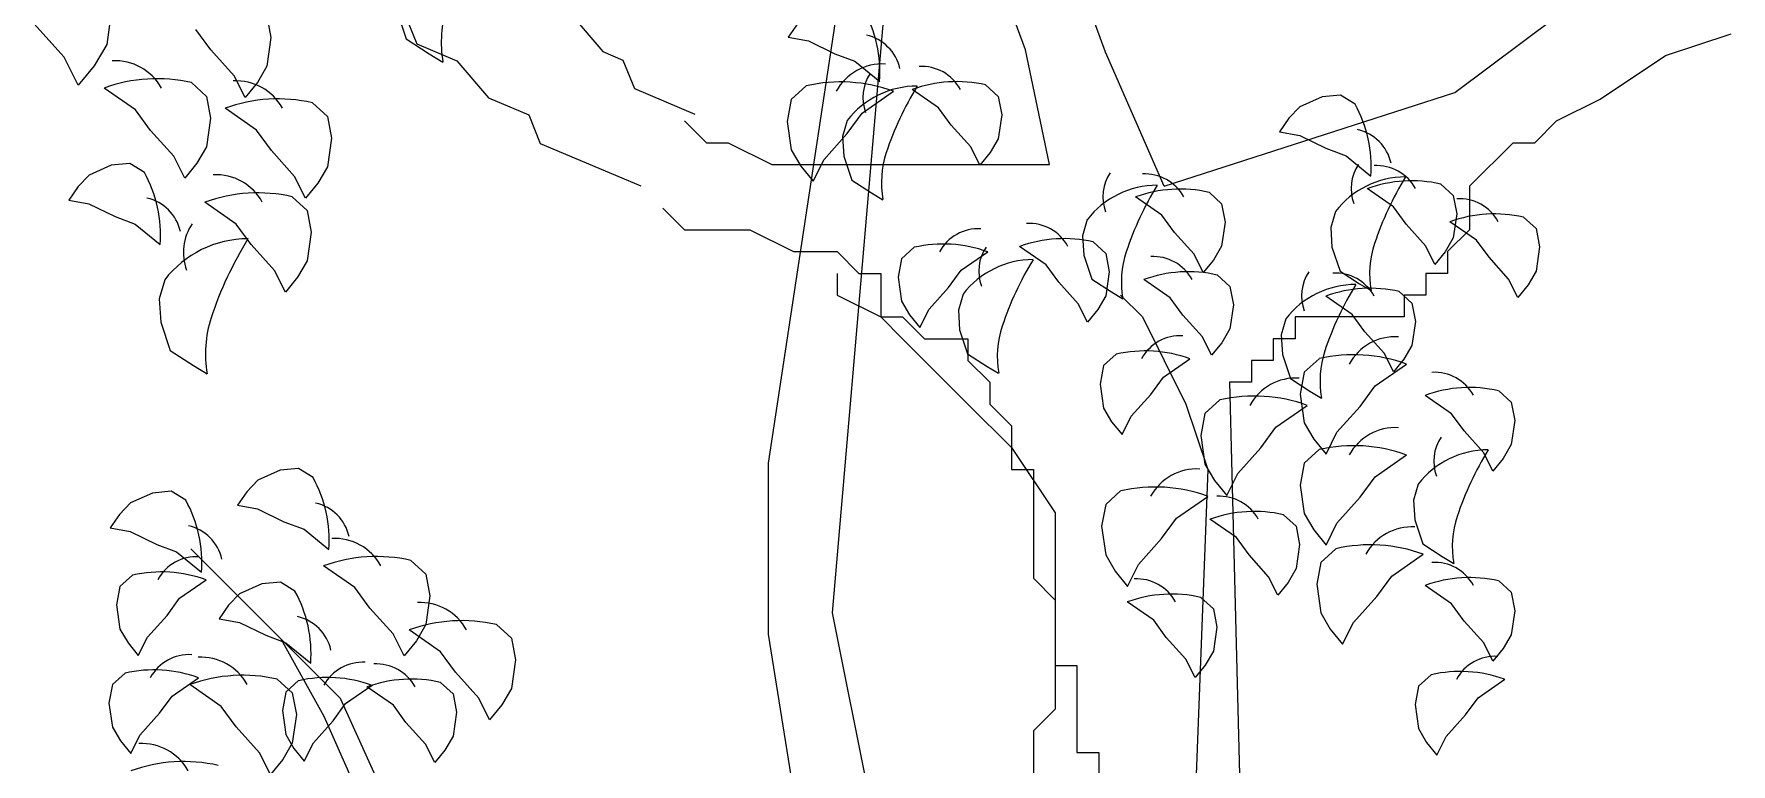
# Model space of a CAD drawing. Header units: metres. Extents: x 368 to 3789, y -155 to 1148.
# Drawn here: x 887.62 to 895.62, y 529.65 to 533.09 of the extents above; entities that cross this region are included whole.
import ezdxf

# ---------------------------------------------------------------- set-up
doc = ezdxf.new("R2010")
doc.units = ezdxf.units.M

# ---------------------------------------------------------------- blocks, each defined once
blk = doc.blocks.new('A$C09CF175E')
at = {"color": 45}
for p, q in [((1978.5, 4080.9), (2095.8, 4854.1)), ((2048.9, 3916.9), (2119.2, 4737)), ((1978.5, 3893.5), (1978.5, 4080.9)), ((1509.6, 3823.2), (1345.5, 3987.2)), ((2166.1, 3331.1), (2048.9, 3916.9)), ((1491.7, 3803.2), (1444.5, 3888.2)), ((2072.3, 3307.7), (1978.5, 3893.5)), ((1708.3, 3382.7), (1509.6, 3823.2)), ((1591, 3580.1), (1491.7, 3803.2))]:
    blk.add_line(p, q, dxfattribs=at)
at = {"color": 74}
for p, q in [((1259.1, 4580.7), (1253.3, 4539.9)), ((1571, 4577.5), (1581.5, 4546.1)), ((1206.6, 4526.3), (1173.6, 4563.2)), ((1428.9, 4571.5), (1433.4, 4547.6)), ((2010.4, 4562.7), (2000.2, 4548)), ((1253.3, 4539.9), (1239.7, 4516.6)), ((1367.6, 4534.2), (1351.2, 4556.6)), ((1433.4, 4547.6), (1428.9, 4516.3)), ((1581.5, 4546.1), (1606.9, 4529.7)), ((2000.2, 4548), (2022.4, 4543.9)), ((2022.4, 4543.9), (2051.2, 4529.9)), ((1222.2, 4495.3), (1206.6, 4526.3)), ((1393.1, 4505.8), (1367.6, 4534.2)), ((1606.9, 4529.7), (1621.9, 4520.7)), ((2051.2, 4529.9), (2073.2, 4521.7)), ((2073.2, 4521.7), (2100.5, 4499.4)), ((1239.7, 4516.6), (1222.2, 4495.3)), ((1405, 4481.9), (1393.1, 4505.8)), ((1428.9, 4516.3), (1418.5, 4498.3)), ((1284.9, 4468.3), (1250.5, 4492.2)), ((1346.2, 4498.2), (1362.7, 4483.2)), ((1362.7, 4483.2), (1367.2, 4459.3)), ((1418.5, 4498.3), (1405, 4481.9)), ((2020, 4494.7), (2003.6, 4479.7)), ((2081.3, 4464.8), (2115.7, 4488.7)), ((2165, 4470.6), (2136.1, 4490.7)), ((2216.6, 4495.8), (2230.5, 4483.2)), ((2230.5, 4483.2), (2234.3, 4463.1)), ((2585.3, 4482.6), (2560.9, 4471.7)), ((2605.7, 4484.5), (2585.3, 4482.6)), ((2621.6, 4474.7), (2605.7, 4484.5)), ((1301.4, 4445.9), (1284.9, 4468.3)), ((1417.5, 4446.2), (1383.1, 4470.1)), ((1478.8, 4476.1), (1495.2, 4461.2)), ((2003.6, 4479.7), (1999.1, 4455.8)), ((2064.9, 4442.4), (2081.3, 4464.8)), ((2178.9, 4451.7), (2165, 4470.6)), ((2560.9, 4471.7), (2548.8, 4459.1)), ((1326.8, 4417.5), (1301.4, 4445.9)), ((1367.2, 4459.3), (1362.7, 4428)), ((1433.9, 4423.8), (1417.5, 4446.2)), ((1495.2, 4461.2), (1499.7, 4437.3)), ((1999.1, 4455.8), (2003.6, 4424.4)), ((2064.9, 4456.7), (2059.9, 4439.1)), ((2200.3, 4427.8), (2178.9, 4451.7)), ((2234.3, 4463.1), (2230.5, 4436.7)), ((2548.8, 4459.1), (2538.7, 4444.4)), ((1362.7, 4428), (1352.2, 4410)), ((1499.7, 4437.3), (1495.2, 4405.9)), ((2039.5, 4414), (2064.9, 4442.4)), ((2059.9, 4439.1), (2061.2, 4417.7)), ((2210.3, 4407.7), (2200.3, 4427.8)), ((2230.5, 4436.7), (2221.7, 4421.6)), ((2538.7, 4444.4), (2560.8, 4440.3)), ((2560.8, 4440.3), (2589.6, 4426.3)), ((1278.8, 4409.6), (1258.4, 4407.7)), ((1294.7, 4399.7), (1278.8, 4409.6)), ((1338.8, 4393.6), (1326.8, 4417.5)), ((1352.2, 4410), (1338.8, 4393.6)), ((1459.3, 4395.4), (1433.9, 4423.8)), ((2003.6, 4424.4), (2014, 4406.5)), ((2027.5, 4390.1), (2039.5, 4414)), ((2061.2, 4417.7), (2070, 4391.3)), ((2221.7, 4421.6), (2210.3, 4407.7)), ((2589.6, 4426.3), (2611.6, 4418.1)), ((2611.6, 4418.1), (2638.9, 4395.8)), ((1234, 4396.8), (1221.9, 4384.2)), ((1258.4, 4407.7), (1234, 4396.8)), ((1471.3, 4371.5), (1459.3, 4395.4)), ((1495.2, 4405.9), (1484.7, 4388)), ((2014, 4406.5), (2027.5, 4390.1)), ((2070, 4391.3), (2091.4, 4377.5)), ((1221.9, 4384.2), (1211.7, 4369.5)), ((1456.7, 4373.1), (1473.1, 4358.2)), ((1484.7, 4388), (1471.3, 4371.5)), ((2091.4, 4377.5), (2104, 4369.9)), ((2409.9, 4352.8), (2380.9, 4372.9)), ((2461.5, 4378), (2475.3, 4365.4)), ((2663.8, 4361.9), (2634.8, 4382)), ((2715.4, 4387), (2729.2, 4374.5)), ((2729.2, 4374.5), (2733, 4354.3)), ((1211.7, 4369.5), (1233.9, 4365.3)), ((1233.9, 4365.3), (1262.7, 4351.3)), ((1395.4, 4343.2), (1361, 4367.1)), ((1473.1, 4358.2), (1477.6, 4334.3)), ((2423.7, 4333.9), (2409.9, 4352.8)), ((2475.3, 4365.4), (2479.1, 4345.3)), ((2600, 4357), (2594.9, 4339.4)), ((2677.6, 4343), (2663.8, 4361.9)), ((2733, 4354.3), (2729.2, 4327.9)), ((1262.7, 4351.3), (1284.7, 4343.2)), ((1284.7, 4343.2), (1312, 4320.9)), ((1411.8, 4320.8), (1395.4, 4343.2)), ((1477.6, 4334.3), (1473.1, 4302.9)), ((2327.9, 4348), (2322.9, 4330.4)), ((2445.1, 4310), (2423.7, 4333.9)), ((2479.1, 4345.3), (2475.3, 4318.8)), ((2594.9, 4339.4), (2596.2, 4318)), ((2699, 4319.1), (2677.6, 4343)), ((2754.5, 4325.6), (2725.5, 4345.8)), ((2806.1, 4350.8), (2819.9, 4338.2)), ((2819.9, 4338.2), (2823.7, 4318.1)), ((1437.2, 4292.4), (1411.8, 4320.8)), ((2138.3, 4317.7), (2124.5, 4305.1)), ((2282.9, 4298.4), (2253.9, 4318.6)), ((2322.9, 4330.4), (2324.1, 4309)), ((2334.5, 4323.6), (2348.4, 4311)), ((2475.3, 4318.8), (2466.5, 4303.7)), ((2596.2, 4318), (2605, 4291.6)), ((2709.1, 4299), (2699, 4319.1)), ((2729.2, 4327.9), (2720.4, 4312.8)), ((2768.3, 4306.8), (2754.5, 4325.6)), ((2823.7, 4318.1), (2819.9, 4291.7)), ((1473.1, 4302.9), (1462.6, 4285)), ((2124.5, 4305.1), (2120.7, 4285)), ((2189.9, 4292.6), (2218.9, 4312.7)), ((2296.7, 4279.6), (2282.9, 4298.4)), ((2324.1, 4309), (2333, 4282.6)), ((2348.4, 4311), (2352.1, 4290.9)), ((2455.2, 4289.9), (2445.1, 4310)), ((2466.5, 4303.7), (2455.2, 4289.9)), ((2720.4, 4312.8), (2709.1, 4299)), ((2789.7, 4282.9), (2768.3, 4306.8)), ((1317, 4282.1), (1311, 4261.2)), ((1449.2, 4268.5), (1437.2, 4292.4)), ((1462.6, 4285), (1449.2, 4268.5)), ((2120.7, 4285), (2124.5, 4258.6)), ((2176.1, 4273.7), (2189.9, 4292.6)), ((2318.1, 4255.7), (2296.7, 4279.6)), ((2333, 4282.6), (2354.4, 4268.7)), ((2352.1, 4290.9), (2348.4, 4264.5)), ((2418.9, 4262.2), (2390, 4282.3)), ((2470.5, 4287.4), (2484.4, 4274.8)), ((2605, 4291.6), (2626.4, 4277.8)), ((2799.8, 4262.7), (2789.7, 4282.9)), ((2819.9, 4291.7), (2811.1, 4276.6)), ((1311, 4261.2), (1312.5, 4235.8)), ((2154.7, 4249.8), (2176.1, 4273.7)), ((2191.9, 4266.4), (2186.9, 4248.8)), ((2348.4, 4264.5), (2339.6, 4249.4)), ((2354.4, 4268.7), (2366.9, 4261.2)), ((2432.8, 4243.3), (2418.9, 4262.2)), ((2484.4, 4274.8), (2488.2, 4254.6)), ((2618.4, 4244.1), (2589.5, 4264.2)), ((2626.4, 4277.8), (2639, 4270.2)), ((2670, 4269.2), (2683.9, 4256.6)), ((2811.1, 4276.6), (2799.8, 4262.7)), ((2124.5, 4258.6), (2133.3, 4243.5)), ((2133.3, 4243.5), (2144.6, 4229.6)), ((2144.6, 4229.6), (2154.7, 4249.8)), ((2186.9, 4248.8), (2188.1, 4227.4)), ((2328.2, 4235.5), (2318.1, 4255.7)), ((2339.6, 4249.4), (2328.2, 4235.5)), ((2454.2, 4219.4), (2432.8, 4243.3)), ((2488.2, 4254.6), (2484.4, 4228.2)), ((2632.3, 4225.2), (2618.4, 4244.1)), ((2683.9, 4256.6), (2687.7, 4236.5)), ((1312.5, 4235.8), (1323, 4204.5)), ((2188.1, 4227.4), (2196.9, 4201)), ((2484.4, 4228.2), (2475.6, 4213.1)), ((2545.6, 4239.2), (2540.5, 4221.6)), ((2653.7, 4201.3), (2632.3, 4225.2)), ((2687.7, 4236.5), (2683.9, 4210.1)), ((1323, 4204.5), (1348.4, 4188)), ((2464.2, 4199.3), (2454.2, 4219.4)), ((2475.6, 4213.1), (2464.2, 4199.3)), ((2540.5, 4221.6), (2541.8, 4200.2)), ((2683.9, 4210.1), (2675.1, 4195)), ((1348.4, 4188), (1363.3, 4179.1)), ((2196.9, 4201), (2218.3, 4187.2)), ((2218.3, 4187.2), (2230.9, 4179.6)), ((2345.9, 4188), (2342.1, 4167.8)), ((2359.8, 4200.6), (2345.9, 4188)), ((2411.4, 4175.4), (2440.3, 4195.5)), ((2541.8, 4200.2), (2550.6, 4173.8)), ((2582.3, 4195.6), (2565.8, 4180.7)), ((2643.6, 4165.7), (2677.9, 4189.6)), ((2663.7, 4181.2), (2653.7, 4201.3)), ((2675.1, 4195), (2663.7, 4181.2)), ((2342.1, 4167.8), (2345.9, 4141.4)), ((2397.5, 4156.5), (2411.4, 4175.4)), ((2550.6, 4173.8), (2572, 4160)), ((2565.8, 4180.7), (2561.3, 4156.8)), ((2376.1, 4132.6), (2397.5, 4156.5)), ((2473.4, 4150.3), (2457, 4135.4)), ((2561.3, 4156.8), (2565.8, 4125.4)), ((2572, 4160), (2584.6, 4152.4)), ((2627.1, 4143.3), (2643.6, 4165.7)), ((2727.2, 4135.3), (2698.3, 4155.4)), ((2778.9, 4160.5), (2792.7, 4147.9)), ((2792.7, 4147.9), (2796.5, 4127.8)), ((2345.9, 4141.4), (2354.7, 4126.3)), ((2366.1, 4112.5), (2376.1, 4132.6)), ((2457, 4135.4), (2452.5, 4111.5)), ((2534.7, 4120.4), (2569.1, 4144.3)), ((2601.7, 4114.9), (2627.1, 4143.3)), ((2741.1, 4116.4), (2727.2, 4135.3)), ((2354.7, 4126.3), (2366.1, 4112.5)), ((2452.5, 4111.5), (2457, 4080.1)), ((2518.3, 4098), (2534.7, 4120.4)), ((2565.8, 4125.4), (2576.3, 4107.5)), ((2589.7, 4091), (2601.7, 4114.9)), ((2762.5, 4092.5), (2741.1, 4116.4)), ((2796.5, 4127.8), (2792.7, 4101.4)), ((2492.9, 4069.6), (2518.3, 4098)), ((2582.3, 4095.9), (2565.8, 4081)), ((2576.3, 4107.5), (2589.7, 4091)), ((2772.6, 4072.4), (2762.5, 4092.5)), ((2792.7, 4101.4), (2783.9, 4086.3)), ((1463.7, 4075.1), (1443.3, 4073.2)), ((1479.6, 4065.3), (1463.7, 4075.1)), ((2457, 4080.1), (2467.5, 4062.2)), ((2565.8, 4081), (2561.3, 4057.1)), ((2643.6, 4066.1), (2677.9, 4090)), ((2783.9, 4086.3), (2772.6, 4072.4)), ((1418.9, 4062.3), (1406.8, 4049.7)), ((1443.3, 4073.2), (1418.9, 4062.3)), ((2467.5, 4062.2), (2480.9, 4045.7)), ((2480.9, 4045.7), (2492.9, 4069.6)), ((2561.3, 4057.1), (2565.8, 4025.7)), ((2627.1, 4043.6), (2643.6, 4066.1)), ((2690.7, 4058), (2685.6, 4040.4)), ((1279.4, 4037.4), (1267.3, 4024.8)), ((1303.7, 4048.3), (1279.4, 4037.4)), ((1324.1, 4050.2), (1303.7, 4048.3)), ((1340, 4040.4), (1324.1, 4050.2)), ((1406.8, 4049.7), (1396.6, 4035)), ((2364.6, 4050.6), (2348.2, 4035.7)), ((2425.9, 4020.7), (2460.3, 4044.6)), ((2601.7, 4015.3), (2627.1, 4043.6)), ((2685.6, 4040.4), (2686.9, 4019)), ((1267.3, 4024.8), (1257.1, 4010.1)), ((1396.6, 4035), (1418.7, 4030.9)), ((1418.7, 4030.9), (1447.6, 4016.9)), ((2348.2, 4035.7), (2343.7, 4011.8)), ((2409.5, 3998.3), (2425.9, 4020.7)), ((2491.5, 3999.4), (2462.5, 4019.5)), ((2543.1, 4024.5), (2556.9, 4012)), ((2565.8, 4025.7), (2576.3, 4007.8)), ((2686.9, 4019), (2695.7, 3992.6)), ((1257.1, 4010.1), (1279.2, 4006)), ((1279.2, 4006), (1308.1, 3992)), ((1447.6, 4016.9), (1469.6, 4008.7)), ((1469.6, 4008.7), (1496.9, 3986.4)), ((2343.7, 4011.8), (2348.2, 3980.4)), ((2505.3, 3980.5), (2491.5, 3999.4)), ((2556.9, 4012), (2560.7, 3991.8)), ((2576.3, 4007.8), (2589.7, 3991.3)), ((2589.7, 3991.3), (2601.7, 4015.3)), ((1308.1, 3992), (1330, 3983.8)), ((1330, 3983.8), (1357.3, 3961.5)), ((2348.2, 3980.4), (2358.6, 3962.5)), ((2384.1, 3969.9), (2409.5, 3998.3)), ((2526.7, 3956.6), (2505.3, 3980.5)), ((2560.7, 3991.8), (2556.9, 3965.4)), ((2600.4, 3987.2), (2583.9, 3972.2)), ((2661.7, 3957.3), (2696.1, 3981.2)), ((2695.7, 3992.6), (2717.1, 3978.7)), ((1525.4, 3944.6), (1491, 3968.5)), ((1586.7, 3974.4), (1603.1, 3959.5)), ((2358.6, 3962.5), (2372.1, 3946)), ((2372.1, 3946), (2384.1, 3969.9)), ((2556.9, 3965.4), (2548.1, 3950.3)), ((2583.9, 3972.2), (2579.5, 3948.3)), ((2717.1, 3978.7), (2729.7, 3971.2)), ((1267.9, 3945.7), (1264.1, 3925.6)), ((1281.7, 3958.3), (1267.9, 3945.7)), ((1333.3, 3933.1), (1362.3, 3953.2)), ((1423.3, 3948.7), (1399, 3937.8)), ((1443.7, 3950.6), (1423.3, 3948.7)), ((1459.6, 3940.8), (1443.7, 3950.6)), ((1541.8, 3922.1), (1525.4, 3944.6)), ((1603.1, 3959.5), (1607.6, 3935.6)), ((2536.8, 3936.5), (2526.7, 3956.6)), ((2548.1, 3950.3), (2536.8, 3936.5)), ((2579.5, 3948.3), (2583.9, 3917)), ((2645.3, 3934.9), (2661.7, 3957.3)), ((2727.2, 3926.9), (2698.3, 3947)), ((2778.9, 3952.1), (2792.7, 3939.5)), ((1264.1, 3925.6), (1267.9, 3899.1)), ((1319.5, 3914.2), (1333.3, 3933.1)), ((1386.9, 3925.2), (1376.7, 3910.5)), ((1399, 3937.8), (1386.9, 3925.2)), ((1607.6, 3935.6), (1603.1, 3904.2)), ((2400.8, 3908.8), (2371.8, 3928.9)), ((2452.4, 3933.9), (2466.3, 3921.3)), ((2619.8, 3906.5), (2645.3, 3934.9)), ((2741.1, 3908), (2727.2, 3926.9)), ((2792.7, 3939.5), (2796.5, 3919.3)), ((1298.1, 3890.3), (1319.5, 3914.2)), ((1376.7, 3910.5), (1398.8, 3906.4)), ((1398.8, 3906.4), (1427.7, 3892.4)), ((1567.3, 3893.8), (1541.8, 3922.1)), ((2414.6, 3889.9), (2400.8, 3908.8)), ((2466.3, 3921.3), (2470, 3901.2)), ((2583.9, 3917), (2594.4, 3899)), ((2607.9, 3882.6), (2619.8, 3906.5)), ((2762.5, 3884.1), (2741.1, 3908)), ((2796.5, 3919.3), (2792.7, 3892.9)), ((1267.9, 3899.1), (1276.7, 3884)), ((1288, 3870.2), (1298.1, 3890.3)), ((1427.7, 3892.4), (1449.6, 3884.2)), ((1579.2, 3869.9), (1567.3, 3893.8)), ((1619.2, 3874.3), (1584.8, 3898.2)), ((1603.1, 3904.2), (1592.7, 3886.3)), ((1680.5, 3904.1), (1696.9, 3889.2)), ((1696.9, 3889.2), (1701.4, 3865.3)), ((2436, 3866), (2414.6, 3889.9)), ((2470, 3901.2), (2466.3, 3874.8)), ((2594.4, 3899), (2607.9, 3882.6)), ((2792.7, 3892.9), (2783.9, 3877.8)), ((1276.7, 3884), (1288, 3870.2)), ((1449.6, 3884.2), (1476.9, 3861.9)), ((1592.7, 3886.3), (1579.2, 3869.9)), ((1635.6, 3851.9), (1619.2, 3874.3)), ((2466.3, 3874.8), (2457.4, 3859.7)), ((2772.6, 3864), (2762.5, 3884.1)), ((2783.9, 3877.8), (2772.6, 3864)), ((1273.4, 3850.8), (1259.6, 3838.3)), ((1661.1, 3823.5), (1635.6, 3851.9)), ((1701.4, 3865.3), (1696.9, 3833.9)), ((2446.1, 3845.9), (2436, 3866)), ((2457.4, 3859.7), (2446.1, 3845.9)), ((1259.6, 3838.3), (1255.8, 3818.1)), ((1325.1, 3825.7), (1354, 3845.8)), ((1378.9, 3814.4), (1344.6, 3838.3)), ((1440.2, 3844.3), (1456.7, 3829.3)), ((1463.6, 3842.6), (1449.8, 3830)), ((1515.2, 3817.4), (1544.2, 3837.6)), ((1567.5, 3815.6), (1538.5, 3835.7)), ((1619.1, 3840.7), (1632.9, 3828.1)), ((1696.9, 3833.9), (1686.5, 3816)), ((2691.1, 3836.5), (2687.3, 3816.4)), ((2705, 3849.1), (2691.1, 3836.5)), ((2756.6, 3823.9), (2785.5, 3844.1)), ((1255.8, 3818.1), (1259.6, 3791.7)), ((1311.2, 3806.8), (1325.1, 3825.7)), ((1395.4, 3792), (1378.9, 3814.4)), ((1449.8, 3830), (1446, 3809.9)), ((1456.7, 3829.3), (1461.2, 3805.4)), ((1501.4, 3798.6), (1515.2, 3817.4)), ((1581.3, 3796.7), (1567.5, 3815.6)), ((1632.9, 3828.1), (1636.7, 3808)), ((1673, 3799.6), (1661.1, 3823.5)), ((1686.5, 3816), (1673, 3799.6)), ((2687.3, 3816.4), (2691.1, 3790)), ((2742.7, 3805.1), (2756.6, 3823.9)), ((1289.8, 3782.9), (1311.2, 3806.8)), ((1446, 3809.9), (1449.8, 3783.5)), ((1461.2, 3805.4), (1456.7, 3774)), ((1480, 3774.6), (1501.4, 3798.6)), ((1602.7, 3772.8), (1581.3, 3796.7)), ((1636.7, 3808), (1632.9, 3781.6)), ((2721.3, 3781.2), (2742.7, 3805.1)), ((1259.6, 3791.7), (1268.4, 3776.6)), ((1268.4, 3776.6), (1279.7, 3762.8)), ((1279.7, 3762.8), (1289.8, 3782.9)), ((1420.8, 3763.6), (1395.4, 3792)), ((1449.8, 3783.5), (1458.6, 3768.4)), ((1632.9, 3781.6), (1624.1, 3766.5)), ((2691.1, 3790), (2699.9, 3774.9)), ((2711.2, 3761), (2721.3, 3781.2)), ((1432.8, 3739.7), (1420.8, 3763.6)), ((1456.7, 3774), (1446.2, 3756.1)), ((1458.6, 3768.4), (1469.9, 3754.5)), ((1469.9, 3754.5), (1480, 3774.6)), ((1612.8, 3752.7), (1602.7, 3772.8)), ((1624.1, 3766.5), (1612.8, 3752.7)), ((2699.9, 3774.9), (2711.2, 3761)), ((1446.2, 3756.1), (1432.8, 3739.7))]:
    blk.add_line(p, q, dxfattribs=at)
for centre, radius, start, end in [((1746.4, 4542.4), 126.4, 161.7522, 189.8723), ((1958.8, 4509.7), 142, 355.8728, 28.8905), ((2075.3, 4503), 48.5, 12.6587, 77.3289), ((1262.8, 4464.6), 57.6, 28.6267, 93.2969), ((1308.5, 4333.8), 168.7, 77.0651, 110.0828), ((2103.4, 4461.1), 57.6, 86.7031, 151.3733), ((2129.4, 4482), 47.3, 146.2055, 200.3658), ((2146.4, 4467.5), 48.5, 28.6267, 93.2969), ((1395.3, 4442.6), 57.6, 28.6267, 93.2969), ((2057.8, 4330.3), 168.7, 69.9172, 102.9349), ((2141.7, 4397.5), 97, 90, 142.3456), ((2433.9, 4313.9), 343.4, 148.2926, 161.7522), ((2184.8, 4357.3), 142, 77.0651, 110.0828), ((1441, 4311.7), 168.7, 77.0651, 110.0828), ((2497.2, 4406.1), 142, 355.8728, 28.8905), ((2613.7, 4399.4), 48.5, 12.6587, 77.3289), ((2208.8, 4388.2), 106.4, 161.7522, 189.8723), ((2664.5, 4382.3), 47.3, 146.2055, 200.3658), ((1170.3, 4331.1), 142, 355.8728, 28.8905), ((1373.3, 4339.6), 57.6, 28.6267, 93.2969), ((2392.4, 4373.2), 47.3, 146.2055, 200.3658), ((2391.2, 4349.7), 48.5, 28.6267, 93.2969), ((2676.8, 4297.8), 97, 90, 142.3456), ((2683.6, 4248.6), 142, 77.0651, 110.0828), ((2645.2, 4358.8), 48.5, 28.6267, 93.2969), ((2969, 4214.3), 343.4, 148.2926, 161.7522), ((1286.8, 4324.4), 48.5, 12.6587, 77.3289), ((1418.9, 4208.7), 168.7, 77.0651, 110.0828), ((2404.7, 4288.7), 97, 90, 142.3456), ((2696.9, 4205.2), 343.4, 148.2926, 161.7522), ((2429.7, 4239.5), 142, 77.0651, 110.0828), ((2735.8, 4322.5), 48.5, 28.6267, 93.2969), ((2774.3, 4212.3), 142, 77.0651, 110.0828), ((1393.6, 4312.2), 56.2, 146.2055, 200.3658), ((2208.5, 4289.5), 48.5, 86.7031, 151.3733), ((2264.3, 4295.4), 48.5, 28.6267, 93.2969), ((1408.2, 4211.8), 115.2, 90, 142.3456), ((1755.2, 4112.6), 407.9, 148.2926, 161.7522), ((2170.1, 4179.3), 142, 69.9172, 102.9349), ((2256.4, 4291.7), 47.3, 146.2055, 200.3658), ((2302.7, 4185.2), 142, 77.0651, 110.0828), ((2743.9, 4288.5), 106.4, 161.7522, 189.8723), ((2268.7, 4207.2), 97, 90, 142.3456), ((2560.9, 4123.6), 343.4, 148.2926, 161.7522), ((2471.8, 4279.4), 106.4, 161.7522, 189.8723), ((2400.3, 4259.1), 48.5, 28.6267, 93.2969), ((2438.7, 4148.9), 142, 77.0651, 110.0828), ((2610.1, 4264.5), 47.3, 146.2055, 200.3658), ((2599.8, 4241), 48.5, 28.6267, 93.2969), ((2622.4, 4180), 97, 90, 142.3456), ((2914.5, 4096.5), 343.4, 148.2926, 161.7522), ((2638.2, 4130.8), 142, 77.0651, 110.0828), ((1487.9, 4200.7), 126.4, 161.7522, 189.8723), ((2335.8, 4197.9), 106.4, 161.7522, 189.8723), ((2391.6, 4062.1), 142, 69.9172, 102.9349), ((2430, 4172.3), 48.5, 86.7031, 151.3733), ((2689.5, 4170.7), 106.4, 161.7522, 189.8723), ((2665.7, 4162.1), 57.6, 86.7031, 151.3733), ((2620, 4031.2), 168.7, 69.9172, 102.9349), ((2556.8, 4116.8), 57.6, 86.7031, 151.3733), ((2708.6, 4132.2), 48.5, 28.6267, 93.2969), ((2511.2, 3985.9), 168.7, 69.9172, 102.9349), ((2747.1, 4022), 142, 77.0651, 110.0828), ((2665.7, 4062.4), 57.6, 86.7031, 151.3733), ((2620, 3931.5), 168.7, 69.9172, 102.9349), ((2767.4, 3998.7), 97, 90, 142.3456), ((2755.1, 4083.3), 47.3, 146.2055, 200.3658), ((3059.6, 3915.2), 343.4, 148.2926, 161.7522), ((2448, 4017.1), 57.6, 86.7031, 151.3733), ((1355.2, 3996.7), 142, 355.8728, 28.8905), ((2402.4, 3886.2), 168.7, 69.9172, 102.9349), ((1215.7, 3971.8), 142, 355.8728, 28.8905), ((1471.7, 3990), 48.5, 12.6587, 77.3289), ((2472.9, 3996.3), 48.5, 28.6267, 93.2969), ((2511.3, 3886.1), 142, 77.0651, 110.0828), ((2834.5, 3989.4), 106.4, 161.7522, 189.8723), ((1332.2, 3965.1), 48.5, 12.6587, 77.3289), ((2683.8, 3953.6), 57.6, 86.7031, 151.3733), ((1503.3, 3940.9), 57.6, 28.6267, 93.2969), ((2638.2, 3822.8), 168.7, 69.9172, 102.9349), ((1313.5, 3819.8), 142, 69.9172, 102.9349), ((1351.9, 3930), 48.5, 86.7031, 151.3733), ((1548.9, 3810), 168.7, 77.0651, 110.0828), ((2708.6, 3923.8), 48.5, 28.6267, 93.2969), ((2382.2, 3905.7), 48.5, 28.6267, 93.2969), ((2747.1, 3813.6), 142, 77.0651, 110.0828), ((1335.3, 3872.1), 142, 355.8728, 28.8905), ((1597.1, 3870.6), 57.6, 28.6267, 93.2969), ((2420.6, 3795.5), 142, 77.0651, 110.0828), ((1451.8, 3865.5), 48.5, 12.6587, 77.3289), ((1642.7, 3739.7), 168.7, 77.0651, 110.0828), ((1343.7, 3822.6), 48.5, 86.7031, 151.3733), ((2775.2, 3820.8), 48.5, 86.7031, 151.3733), ((1305.2, 3712.4), 142, 69.9172, 102.9349), ((1356.8, 3810.7), 57.6, 28.6267, 93.2969), ((1533.9, 3814.3), 48.5, 86.7031, 151.3733), ((1548.8, 3812.5), 48.5, 28.6267, 93.2969), ((2736.7, 3710.7), 142, 69.9172, 102.9349), ((1402.5, 3679.8), 168.7, 77.0651, 110.0828), ((1495.4, 3704.1), 142, 69.9172, 102.9349), ((1587.3, 3702.3), 142, 77.0651, 110.0828), ((1292, 3716.1), 57.6, 28.6267, 93.2969), ((1337.7, 3585.2), 168.7, 77.0651, 110.0828)]:
    blk.add_arc(centre, radius, start, end, dxfattribs=at)
blk = doc.blocks.new('A$C75B70EFF')
at = {"color": 35}
for p, q in [((2957.5, 2951.1), (2923, 3046.1)), ((3074.9, 2947.5), (3040.4, 3042.4)), ((2048.6, 3001.9), (2065.6, 2960.1)), ((2291.9, 3002.9), (2338.3, 2948.6)), ((3586.7, 2888.4), (3736, 3000)), ((2065.6, 2960.1), (2124.4, 2935.2)), ((3895.8, 2942.7), (3991.7, 2974.7)), ((2124.4, 2935.2), (2170.8, 2880.8)), ((2338.3, 2948.6), (2367.8, 2936.1)), ((2367.8, 2936.1), (2384.7, 2894.3)), ((2992.8, 2783.1), (2957.5, 2951.1)), ((3160.9, 2751.2), (3074.9, 2947.5)), ((3800, 2878.9), (3895.8, 2942.7)), ((2384.7, 2894.3), (2473, 2856.9)), ((3160.9, 2751.2), (3586.7, 2888.4)), ((2170.8, 2880.8), (2229.7, 2855.9)), ((3736.1, 2847), (3800, 2878.9)), ((2229.7, 2855.9), (2246.6, 2814)), ((2458, 2847), (2490, 2815)), ((3704.1, 2815), (3736.1, 2847)), ((2246.6, 2814), (2393.8, 2751.7)), ((2490, 2815), (2521.9, 2815)), ((2521.9, 2815), (2585.8, 2783.1)), ((3608.3, 2751.2), (3672.2, 2815)), ((3672.2, 2815), (3704.1, 2815)), ((2585.8, 2783.1), (2992.8, 2783.1)), ((3608.3, 2751.2), (3608.3, 2687.3)), ((2426.1, 2719.2), (2458, 2687.3)), ((2458, 2687.3), (2553.9, 2687.3)), ((2553.9, 2687.3), (2617.8, 2655.4)), ((3608.3, 2687.3), (3576.3, 2655.4)), ((2617.8, 2655.4), (2681.7, 2655.4)), ((2681.7, 2655.4), (2713.6, 2623.4)), ((3576.3, 2655.4), (3576.3, 2623.4)), ((2681.7, 2623.4), (2681.7, 2591.5)), ((2713.6, 2623.4), (2745.6, 2623.4)), ((2745.6, 2623.4), (2745.6, 2559.6)), ((3576.3, 2623.4), (3544.4, 2623.4)), ((3544.4, 2623.4), (3544.4, 2591.5)), ((2681.7, 2591.5), (2745.6, 2559.6)), ((3097, 2591.5), (3129, 2559.6)), ((3544.4, 2591.5), (3512.4, 2591.5)), ((3512.4, 2591.5), (3512.4, 2559.6)), ((2745.6, 2559.6), (2777.5, 2559.6)), ((2745.6, 2559.6), (2777.5, 2527.6)), ((2777.5, 2559.6), (2809.5, 2527.6)), ((3129, 2559.6), (3160.9, 2495.7)), ((3512.4, 2559.6), (3352.7, 2559.6)), ((3352.7, 2559.6), (3352.7, 2527.6)), ((2777.5, 2527.6), (2873.4, 2431.9)), ((2809.5, 2527.6), (2873.4, 2527.6)), ((2873.4, 2527.6), (2873.4, 2495.7)), ((3352.7, 2527.6), (3320.7, 2527.6)), ((3320.7, 2527.6), (3320.7, 2495.7)), ((2873.4, 2495.7), (2905.3, 2463.8)), ((3160.9, 2495.7), (3192.9, 2431.9)), ((3320.7, 2495.7), (3288.8, 2495.7)), ((3288.8, 2495.7), (3288.8, 2463.8)), ((2905.3, 2463.8), (2905.3, 2431.9)), ((3288.8, 2463.8), (3256.8, 2463.8)), ((3256.8, 2463.8), (3318.8, 0)), ((2873.4, 2431.9), (2937.3, 2368)), ((2905.3, 2431.9), (2937.3, 2399.9)), ((3192.9, 2431.9), (3224.9, 2336.1)), ((2937.3, 2399.9), (2937.3, 2336.1)), ((2937.3, 2368), (3001.2, 2272.2)), ((2937.3, 2336.1), (2969.2, 2336.1)), ((2969.2, 2336.1), (2969.2, 2176.4)), ((3224.9, 2336.1), (3160, 636.1)), ((3001.2, 2272.2), (3001.2, 1984.8)), ((2969.2, 2176.4), (3001.2, 2144.5)), ((3001.2, 2144.5), (3001.2, 2048.7)), ((3001.2, 2048.7), (3033.1, 2048.7)), ((3033.1, 2048.7), (3033.1, 1921)), ((3001.2, 1984.8), (2969.2, 1952.9)), ((2969.2, 1952.9), (2969.2, 0)), ((3033.1, 1921), (3065.1, 1921)), ((3065.1, 1921), (3065.1, 1857.1))]:
    blk.add_line(p, q, dxfattribs=at)

msp = doc.modelspace()

# ---------------------------------------------------------------- block references
for name, p, xscale, yscale, zscale in [('A$C75B70EFF', (882.7741, 523.5183), 0.003218393350110997, 0.003218393350110997, 0.003218393350110997), ('A$C09CF175E', (882.5655, 513.5027), 0.00430364964322203, 0.00430364964322203, 0.00430364964322203)]:
    msp.add_blockref(name, p, dxfattribs=dict(xscale=xscale, yscale=yscale, zscale=zscale))

doc.saveas('drawing.dxf')
